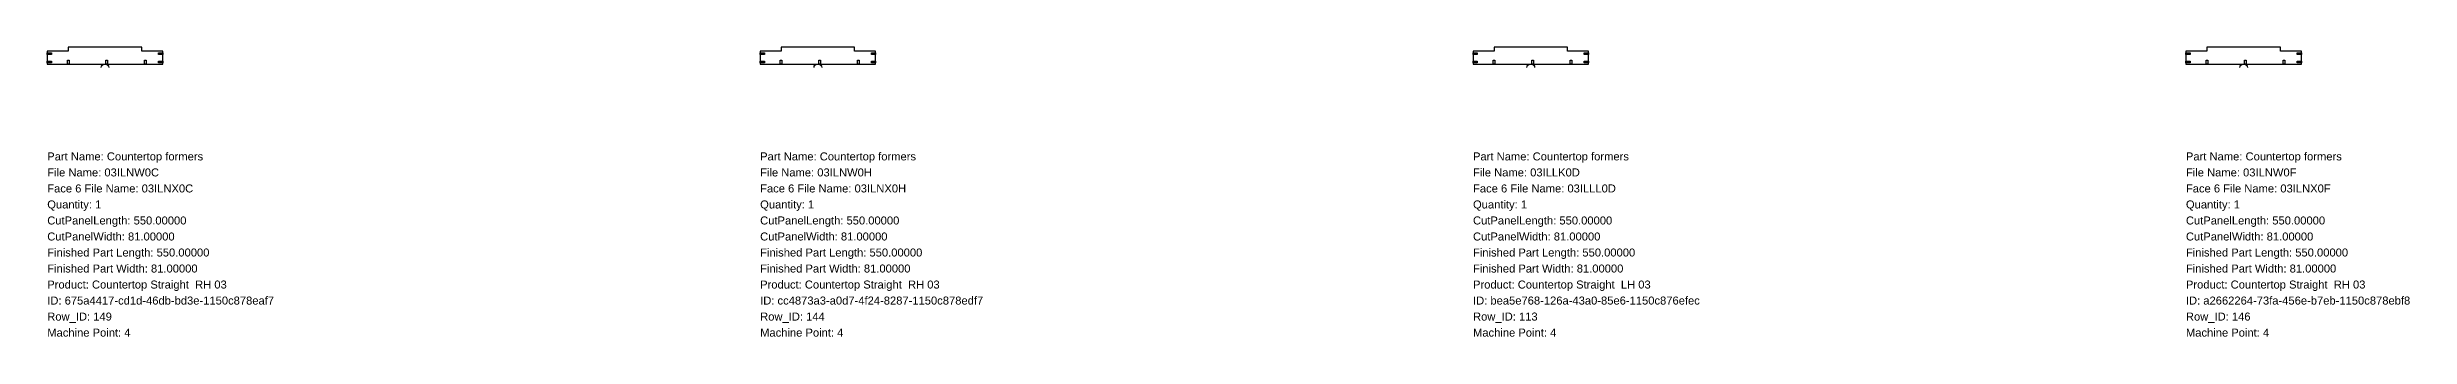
# Model space of a CAD drawing. Header units: inches. Extents: x 0 to 200771, y -1296 to 641.
# Drawn here: x 73943 to 85193, y -1296 to 81 of the extents above; entities that cross this region are included whole.
import ezdxf

# ---------------------------------------------------------------- set-up
doc = ezdxf.new("R2010")
doc.units = ezdxf.units.IN
doc.header["$MEASUREMENT"] = 0
for name, color, linetype in [('BORDER_Z18P0RT1001', 7, 'Continuous'), ('HBORE_Z9P0', 4, 'Continuous'), ('NESTTEXT', 1, 'Continuous')]:
    doc.layers.add(name, color=color, linetype=linetype)
doc.styles.get("Standard").update_dxf_attribs({"font": 'arial.ttf'})

msp = doc.modelspace()

# ---------------------------------------------------------------- linework, layer by layer
at = {"layer": 'BORDER_Z18P0RT1001', "color": 2}
for points in [[(74200.025, -15, -0.414213562), (74215.025, 0), (74493.2, 0), (74493.2, 63), (74393.2, 63), (74393.2, 81), (74043.2, 81), (74043.2, 63), (73943.2, 63), (73943.2, 0), (74221.375, 0, -0.414213562), (74236.375, -15)], [(77594.825, -15, -0.414213562), (77609.825, 0), (77888, 0), (77888, 63), (77788, 63), (77788, 81), (77438, 81), (77438, 63), (77338, 63), (77338, 0), (77616.175, 0, -0.414213562), (77631.175, -15)], [(80989.625, -15, -0.414213562), (81004.625, 0), (81282.8, 0), (81282.8, 63), (81182.8, 63), (81182.8, 81), (80832.8, 81), (80832.8, 63), (80732.8, 63), (80732.8, 0), (81010.975, 0, -0.414213562), (81025.975, -15)], [(84384.425, -15, -0.414213562), (84399.425, 0), (84677.6, 0), (84677.6, 63), (84577.6, 63), (84577.6, 81), (84227.6, 81), (84227.6, 63), (84127.6, 63), (84127.6, 0), (84405.775, 0, -0.414213562), (84420.775, -15)]]:
    msp.add_lwpolyline(points, format="xyb", dxfattribs=at)
at = {"layer": 'HBORE_Z9P0', "color": 4}
for points in [[(73943.2, 55), (73963.2, 55), (73963.2, 47), (73943.2, 47), (73943.2, 55)], [(73943.2, 15), (73963.2, 15), (73963.2, 7), (73943.2, 7), (73943.2, 15)], [(74039.2, 0), (74039.2, 20), (74047.2, 20), (74047.2, 0), (74039.2, 0)], [(74222.7, 0), (74222.7, 20), (74230.7, 20), (74230.7, 0), (74222.7, 0)], [(74406.2, 0), (74406.2, 20), (74414.2, 20), (74414.2, 0), (74406.2, 0)], [(74493.2, 47), (74473.2, 47), (74473.2, 55), (74493.2, 55), (74493.2, 47)], [(74493.2, 7), (74473.2, 7), (74473.2, 15), (74493.2, 15), (74493.2, 7)], [(77338, 55), (77358, 55), (77358, 47), (77338, 47), (77338, 55)], [(77338, 15), (77358, 15), (77358, 7), (77338, 7), (77338, 15)], [(77434, 0), (77434, 20), (77442, 20), (77442, 0), (77434, 0)], [(77617.5, 0), (77617.5, 20), (77625.5, 20), (77625.5, 0), (77617.5, 0)], [(77801, 0), (77801, 20), (77809, 20), (77809, 0), (77801, 0)], [(77888, 47), (77868, 47), (77868, 55), (77888, 55), (77888, 47)], [(77888, 7), (77868, 7), (77868, 15), (77888, 15), (77888, 7)], [(80732.8, 55), (80752.8, 55), (80752.8, 47), (80732.8, 47), (80732.8, 55)], [(80732.8, 15), (80752.8, 15), (80752.8, 7), (80732.8, 7), (80732.8, 15)], [(80828.8, 0), (80828.8, 20), (80836.8, 20), (80836.8, 0), (80828.8, 0)], [(81012.3, 0), (81012.3, 20), (81020.3, 20), (81020.3, 0), (81012.3, 0)], [(81195.8, 0), (81195.8, 20), (81203.8, 20), (81203.8, 0), (81195.8, 0)], [(81282.8, 47), (81262.8, 47), (81262.8, 55), (81282.8, 55), (81282.8, 47)], [(81282.8, 7), (81262.8, 7), (81262.8, 15), (81282.8, 15), (81282.8, 7)], [(84127.6, 55), (84147.6, 55), (84147.6, 47), (84127.6, 47), (84127.6, 55)], [(84127.6, 15), (84147.6, 15), (84147.6, 7), (84127.6, 7), (84127.6, 15)], [(84223.6, 0), (84223.6, 20), (84231.6, 20), (84231.6, 0), (84223.6, 0)], [(84407.1, 0), (84407.1, 20), (84415.1, 20), (84415.1, 0), (84407.1, 0)], [(84590.6, 0), (84590.6, 20), (84598.6, 20), (84598.6, 0), (84590.6, 0)], [(84677.6, 47), (84657.6, 47), (84657.6, 55), (84677.6, 55), (84677.6, 47)], [(84677.6, 7), (84657.6, 7), (84657.6, 15), (84677.6, 15), (84677.6, 7)]]:
    msp.add_lwpolyline(points, close=True, dxfattribs=at)

# ---------------------------------------------------------------- texts
at = {"layer": 'NESTTEXT', "color": 1}
for s, p in [('Part Name: Countertop formers', (73943.2, -457.2)), ('Part Name: Countertop formers', (77338, -457.2)), ('Part Name: Countertop formers', (80732.8, -457.2)), ('Part Name: Countertop formers', (84127.6, -457.2)), ('File Name: 03ILNW0C', (73943.2, -533.4)), ('File Name: 03ILNW0H', (77338, -533.4)), ('File Name: 03ILLK0D', (80732.8, -533.4)), ('File Name: 03ILNW0F', (84127.6, -533.4)), ('Quantity: 1', (73943.2, -685.8)), ('Face 6 File Name: 03ILNX0C', (73943.2, -609.6)), ('Quantity: 1', (77338, -685.8)), ('Face 6 File Name: 03ILNX0H', (77338, -609.6)), ('Quantity: 1', (80732.8, -685.8)), ('Face 6 File Name: 03ILLL0D', (80732.8, -609.6)), ('Quantity: 1', (84127.6, -685.8)), ('Face 6 File Name: 03ILNX0F', (84127.6, -609.6)), ('CutPanelLength: 550.00000', (73943.2, -762)), ('CutPanelLength: 550.00000', (77338, -762)), ('CutPanelLength: 550.00000', (80732.8, -762)), ('CutPanelLength: 550.00000', (84127.6, -762)), ('CutPanelWidth: 81.00000', (73943.2, -838.2)), ('Finished Part Length: 550.00000', (73943.2, -914.4)), ('CutPanelWidth: 81.00000', (77338, -838.2)), ('Finished Part Length: 550.00000', (77338, -914.4)), ('CutPanelWidth: 81.00000', (80732.8, -838.2)), ('Finished Part Length: 550.00000', (80732.8, -914.4)), ('CutPanelWidth: 81.00000', (84127.6, -838.2)), ('Finished Part Length: 550.00000', (84127.6, -914.4)), ('Finished Part Width: 81.00000', (73943.2, -990.6)), ('Finished Part Width: 81.00000', (77338, -990.6)), ('Finished Part Width: 81.00000', (80732.8, -990.6)), ('Finished Part Width: 81.00000', (84127.6, -990.6)), ('Product: Countertop Straight  RH 03', (73943.2, -1066.8)), ('ID: 675a4417-cd1d-46db-bd3e-1150c878eaf7', (73943.2, -1143)), ('Product: Countertop Straight  RH 03', (77338, -1066.8)), ('ID: cc4873a3-a0d7-4f24-8287-1150c878edf7', (77338, -1143)), ('Product: Countertop Straight  LH 03', (80732.8, -1066.8)), ('ID: bea5e768-126a-43a0-85e6-1150c876efec', (80732.8, -1143)), ('Product: Countertop Straight  RH 03', (84127.6, -1066.8)), ('ID: a2662264-73fa-456e-b7eb-1150c878ebf8', (84127.6, -1143)), ('Row_ID: 149', (73943.2, -1219.2)), ('Row_ID: 144', (77338, -1219.2)), ('Row_ID: 113', (80732.8, -1219.2)), ('Row_ID: 146', (84127.6, -1219.2)), ('Machine Point: 4', (73943.2, -1295.4)), ('Machine Point: 4', (77338, -1295.4)), ('Machine Point: 4', (80732.8, -1295.4)), ('Machine Point: 4', (84127.6, -1295.4))]:
    msp.add_text(s, height=38.1, dxfattribs=at).set_placement(p)

doc.saveas('drawing.dxf')
